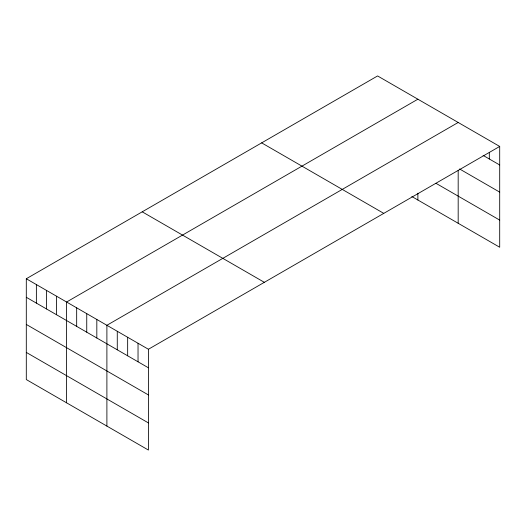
<?xml version="1.0" encoding="UTF-8"?>
<svg xmlns="http://www.w3.org/2000/svg" width="526" height="526" viewBox="0 0 526 526"><rect width="100%" height="100%" fill="white"/><g stroke="black" fill="none" stroke-linecap="round" stroke-linejoin="round"><path stroke-width="0.79" d="M499.7 146.438L148.411 349.257L148.411 450.059L26.3 379.562L26.3 278.754L377.589 75.941L499.7 146.438L499.7 247.246L411.838 196.52M417.881 99.204L66.598 302.016L66.598 402.824M458.179 122.473L106.896 325.285L106.896 426.086M483.092 155.394L499.7 164.98M459.566 168.958L499.7 192.128M436.015 183.331L499.7 220.098M261.659 142.868L383.776 213.372M142.224 211.827L264.341 282.324M26.3 278.754L148.411 349.257M26.3 297.289L148.411 367.792M26.3 324.437L148.411 394.941M26.3 352.413L148.411 422.911M489.318 152.54L489.318 158.99M458.179 170.49L458.179 223.274M417.881 193.226L417.881 200.011M138.036 343.261L138.036 361.803M127.654 337.271L127.654 355.806M117.272 331.275L117.272 349.816M96.823 319.466L96.823 338.008M86.744 313.654L86.744 332.189M76.671 307.835L76.671 326.376M56.525 296.204L56.525 314.739M46.446 290.385L46.446 308.926M36.373 284.573L36.373 303.108"/></g></svg>
